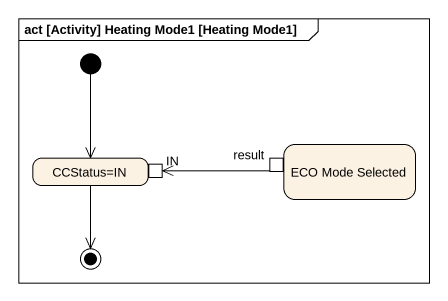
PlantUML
@startuml
mainframe act [Activity] Heating Mode1 [Heating Mode1]
hide empty description
state "CCStatus=IN" as CCStatus_IN {
  state IN <<inputPin>>
}
state "ECO Mode Selected" as ECO_Mode_Selected {
  state result <<outputPin>>
}
[*] --> CCStatus_IN
result -left-> IN
CCStatus_IN --> [*]
@enduml
